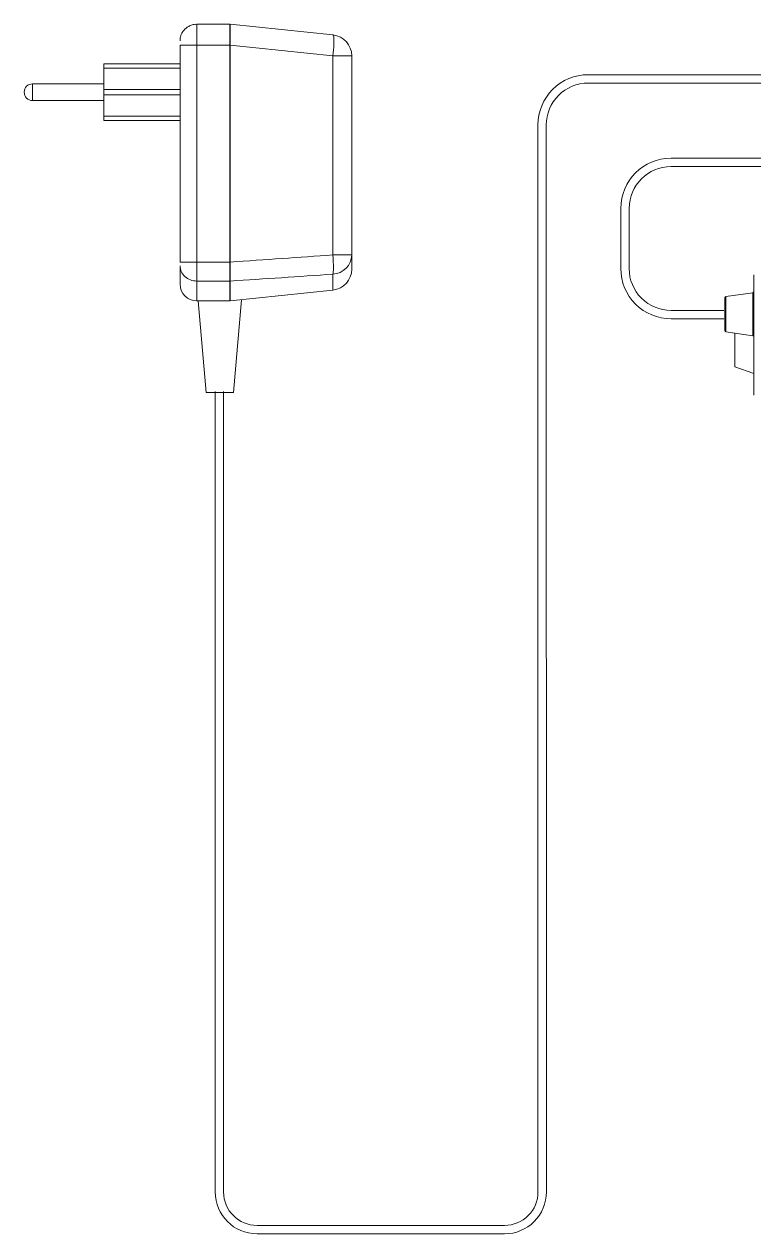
# Model space of a CAD drawing. Header units: millimetres. Extents: x 72 to 994, y 217 to 1414.
# Drawn here: x 72 to 421, y 329 to 907 of the extents above; entities that cross this region are included whole.
import ezdxf

# ---------------------------------------------------------------- set-up
doc = ezdxf.new("R2010")
doc.units = ezdxf.units.MM
doc.header["$LTSCALE"] = 5
doc.layers.add('LEVEL0', color=179, linetype='Continuous')

msp = doc.modelspace()

# ---------------------------------------------------------------- linework, layer by layer
at = {"color": 7, "linetype": 'Continuous', "lineweight": 15}
for p, q in [((154.55, 907.4), (153.73, 907.31)), ((170.35, 907.4), (154.55, 907.4)), ((170.55, 907.4), (219.59, 902.24)), ((170.55, 897.45), (170.55, 907.4)), ((170.35, 906.4), (170.55, 906.4)), ((146.55, 793.76), (146.55, 897.45)), ((170.35, 897.45), (170.35, 793.76)), ((170.55, 793.76), (170.55, 897.45)), ((228.55, 797.16), (228.55, 892.3)), ((146.55, 888.4), (110.15, 888.4)), ((110.15, 888.4), (110.15, 886.38)), ((110.15, 886.38), (110.15, 876.22)), ((110.15, 878.9), (76.15, 878.9)), ((110.15, 873.57), (110.15, 876.22)), ((110.15, 873.57), (110.15, 863.41)), ((76.15, 870.9), (110.15, 870.9)), ((110.15, 863.41), (110.15, 861.4)), ((146.55, 861.4), (110.15, 861.4)), ((420.55, 758.82), (420.55, 787.58)), ((170.35, 775.2), (170.35, 784.68)), ((170.55, 775.2), (170.55, 784.68)), ((170.55, 775.2), (219.59, 780.36)), ((154.55, 775.2), (170.35, 775.2)), ((155.21, 775.2), (159.05, 731.4)), ((170.35, 776.2), (170.55, 776.2)), ((172.05, 731.4), (175.93, 775.77)), ((406.75, 760.94), (406.75, 776.71)), ((420.03, 779.09), (407.27, 777.3)), ((407.27, 760.34), (420.03, 758.55)), ((411.55, 743.7), (411.55, 759.74)), ((420.55, 730.07), (420.55, 758.82)), ((411.55, 743.7), (420.55, 740.5)), ((172.05, 731.4), (159.05, 731.4))]:
    msp.add_line(p, q, dxfattribs=at)
at = {"color": 8, "linetype": 'Continuous', "lineweight": 0}
for p, q in [((170.35, 897.45), (154.55, 897.45)), ((154.55, 897.45), (154.55, 793.76)), ((170.35, 897.4), (170.55, 897.4)), ((170.55, 897.45), (219.59, 892.3)), ((219.59, 797.16), (219.59, 892.3)), ((219.59, 892.3), (228.55, 892.3)), ((110.15, 886.38), (146.55, 886.38)), ((76.15, 878.9), (76.15, 870.9)), ((110.15, 876.22), (146.55, 876.22)), ((146.55, 873.57), (110.15, 873.57)), ((146.55, 863.41), (110.15, 863.41)), ((170.35, 793.76), (154.55, 793.76)), ((170.35, 793.79), (170.55, 793.79)), ((219.59, 797.16), (228.55, 797.16)), ((219.59, 780.36), (219.59, 787.94)), ((170.35, 784.68), (154.55, 784.68)), ((154.55, 784.68), (154.55, 775.2)), ((170.35, 785.58), (170.55, 785.58)), ((407.27, 777.3), (407.27, 768.82)), ((420.03, 768.82), (420.03, 779.09)), ((407.27, 768.82), (407.27, 760.34)), ((420.03, 758.55), (420.03, 768.82))]:
    msp.add_line(p, q, dxfattribs=at)
at = {"color": 8, "linetype": 'Continuous', "lineweight": 0, "flags": 128}
msp.add_lwpolyline([(219.59, 892.3), (219.73, 893.7), (219.84, 895.08), (219.93, 896.4), (219.98, 897.64), (220.01, 898.77), (220.01, 899.77), (219.98, 900.62), (219.93, 901.31), (219.84, 901.81), (219.73, 902.13), (219.59, 902.24)], dxfattribs=at)
at = {"color": 7, "linetype": 'Continuous', "lineweight": 15}
for centre, radius, start, end in [((218.55, 892.3), 10, 360, 84), ((76.15, 874.9), 4, 90, 180), ((76.15, 874.9), 4, 180, 270), ((218.55, 790.3), 10, 276, 0), ((154.55, 783.2), 8, 180, 270), ((407.35, 776.71), 0.6, 98, 180), ((419.95, 779.69), 0.6, 278, 0), ((407.35, 760.94), 0.6, 180, 262), ((419.95, 757.96), 0.6, 0, 82)]:
    msp.add_arc(centre, radius, start, end, dxfattribs=at)
at = {"color": 8, "linetype": 'Continuous', "lineweight": 0}
msp.add_arc((218.96, 797.52), 9.6, 273.78556, 357.83022, dxfattribs=at)
for points, knots in [([(154.55, 907.4), (154.55, 907.4), (154.55, 907.38), (154.55, 907.33), (154.55, 907.29), (154.55, 907.11), (154.55, 906.94), (154.55, 906.45), (154.55, 906.15), (154.55, 905.41), (154.55, 904.97), (154.55, 904.01), (154.55, 903.47), (154.55, 902.34), (154.55, 901.74), (154.55, 900.51), (154.55, 899.89), (154.55, 898.97), (154.55, 898.66), (154.55, 898.05), (154.55, 897.76), (154.55, 897.45)], [0, 0, 0, 0, 0.0625, 0.0625, 0.125, 0.125, 0.25, 0.25, 0.375, 0.375, 0.5, 0.5, 0.625, 0.625, 0.75, 0.75, 0.875, 0.875, 0.9375, 0.9375, 1, 1, 1, 1]), ([(154.55, 897.45), (154.02, 897.45), (152.98, 897.45), (151.47, 897.45), (150.07, 897.45), (148.85, 897.45), (147.86, 897.45), (147.09, 897.45), (146.83, 897.45), (146.7, 897.45)], [0, 0, 0, 0, 0.142863, 0.285726, 0.42859, 0.571453, 0.714316, 0.857179, 1, 1, 1, 1]), ([(154.55, 793.76), (153.32, 793.76), (151.79, 793.76), (149.21, 793.76), (147.17, 793.76), (146.55, 793.76), (146.55, 793.76)], [0, 0, 0, 0, 0.292971, 0.365628, 0.707047, 1, 1, 1, 1]), ([(154.55, 784.68), (152.42, 784.68), (150.39, 785.45), (147.39, 788.19), (146.55, 790.05), (146.55, 791.98)], [0, 0, 0, 0, 0.5, 0.5, 1, 1, 1, 1]), ([(154.55, 793.76), (154.55, 792.46), (154.55, 791.17), (154.55, 788.77), (154.55, 787.68), (154.55, 785.89), (154.55, 785.19), (154.55, 784.68)], [0, 0, 0, 0, 1.954952, 1.954952, 3.900414, 3.900414, 5.74637, 5.74637, 5.74637, 5.74637]), ([(170.55, 793.76), (178.8, 794.32), (195.15, 795.44), (211.5, 796.59), (219.59, 797.16)], [0, 0, 0, 0, 0.5048246, 1, 1, 1, 1]), ([(219.59, 787.94), (219.71, 788.57), (219.88, 790.97), (219.75, 794.86), (219.59, 797.16)], [0, 0, 0, 0, 0.414449, 1, 1, 1, 1])]:
    msp.add_open_spline(points, degree=3, knots=knots, dxfattribs=at)
at = {"color": 7, "linetype": 'Continuous', "lineweight": 15}
for points, knots in [([(170.35, 907.4), (170.35, 907.4), (170.35, 907.38), (170.35, 907.33), (170.35, 907.29), (170.35, 907.11), (170.35, 906.94), (170.35, 906.45), (170.35, 906.15), (170.35, 905.41), (170.35, 904.97), (170.35, 904.01), (170.35, 903.47), (170.35, 902.34), (170.35, 901.74), (170.35, 900.51), (170.35, 899.89), (170.35, 898.97), (170.35, 898.66), (170.35, 898.05), (170.35, 897.76), (170.35, 897.45)], [0, 0, 0, 0, 0.0625, 0.0625, 0.125, 0.125, 0.25, 0.25, 0.375, 0.375, 0.5, 0.5, 0.625, 0.625, 0.75, 0.75, 0.875, 0.875, 0.9375, 0.9375, 1, 1, 1, 1]), ([(148.02, 903.99), (147.98, 903.94), (147.6, 903.49), (147.13, 902.47), (146.63, 900.97), (146.58, 899.92), (146.55, 899.4)], [0, 0, 0, 0, 0.040192, 0.360128, 0.680064, 1, 1, 1, 1]), ([(153.76, 907.36), (153.14, 907.25), (151.98, 907.04), (150.31, 906.2), (148.95, 905.19), (148.32, 904.39), (148.01, 904)], [0, 0, 0, 0, 0.28521, 0.537236, 0.771923, 1, 1, 1, 1]), ([(146.7, 897.45), (146.7, 897.45), (146.55, 897.45), (146.55, 897.45), (146.55, 897.45)], [0, 0, 0, 0, 0.0002998, 1, 1, 1, 1]), ([(170.35, 793.76), (170.35, 792.46), (170.35, 791.17), (170.35, 788.77), (170.35, 787.68), (170.35, 785.89), (170.35, 785.19), (170.35, 784.68)], [0, 0, 0, 0, 1.954952, 1.954952, 3.900414, 3.900414, 5.74637, 5.74637, 5.74637, 5.74637]), ([(170.55, 784.68), (170.55, 785.08), (170.55, 785.59), (170.55, 786.52), (170.55, 786.86), (170.55, 787.57), (170.55, 787.95), (170.55, 788.75), (170.55, 789.17), (170.55, 790.04), (170.55, 790.48), (170.55, 791.84), (170.55, 792.8), (170.55, 793.76)], [0, 0, 0, 0, 0.25, 0.25, 0.375, 0.375, 0.5, 0.5, 0.625, 0.625, 0.75, 0.75, 1, 1, 1, 1])]:
    msp.add_open_spline(points, degree=3, knots=knots, dxfattribs=at)
for points in [[(146.55, 791.98), (146.55, 786.2), (146.55, 783.2), (146.55, 783.2)], [(228.55, 790.3), (228.55, 790.3), (228.55, 792.63), (228.55, 797.16)]]:
    msp.add_open_spline(points, degree=3, dxfattribs=at)
at = {"color": 8, "linetype": 'Continuous', "lineweight": 0}
msp.add_open_spline([(219.59, 787.94), (203.24, 786.81), (186.89, 785.73), (170.55, 784.68)], degree=3, dxfattribs=at)
at = {"layer": 'LEVEL0', "color": 7, "lineweight": 15}
for p, q in [((530.46, 883.26), (341.45, 883.26)), ((530.46, 879.26), (341.45, 879.26)), ((317.45, 859.26), (317.5, 349.46)), ((321.45, 859.26), (321.5, 349.46)), ((530.46, 843.38), (381.04, 843.38)), ((530.46, 839.38), (381.04, 839.38)), ((357.04, 819.38), (357.04, 790.63)), ((361.04, 819.38), (361.04, 790.63)), ((381.04, 770.63), (406.24, 770.63)), ((381.04, 766.63), (406.24, 766.63)), ((163.35, 349.45), (163.35, 731.92)), ((167.35, 349.45), (167.35, 731.92)), ((301.5, 333.45), (183.35, 333.45)), ((301.5, 329.45), (183.35, 329.45))]:
    msp.add_line(p, q, dxfattribs=at)
for centre, radius, start, end in [((341.45, 859.26), 24, 90, 180.006), ((341.45, 859.26), 20, 90, 180.006), ((381.04, 819.38), 24, 90, 180), ((381.04, 819.38), 20, 90, 180), ((381.04, 790.63), 24, 180, 270.00106), ((381.04, 790.63), 20, 180, 270.00106), ((183.35, 349.45), 20, 180, 270), ((183.35, 349.45), 16, 180, 270), ((301.5, 349.45), 20, 270, 0.006), ((301.5, 349.45), 16, 270, 0.006)]:
    msp.add_arc(centre, radius, start, end, dxfattribs=at)

doc.saveas('drawing.dxf')
